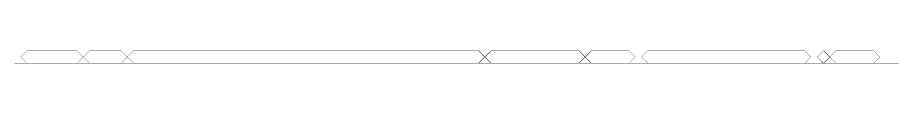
# Model space of a CAD drawing. Header units: metres. Extents: x 0 to 5082, y -5082 to 0.
# Drawn here: x 1895 to 3282, y -5082 to -5062 of the extents above; entities that cross this region are included whole.
import ezdxf

# ---------------------------------------------------------------- set-up
doc = ezdxf.new("R2010")
doc.units = ezdxf.units.M
doc.layers.add('substrate', color=5, linetype='Continuous')

msp = doc.modelspace()

# ---------------------------------------------------------------- linework, layer by layer
at = {"layer": 'substrate', "const_width": 0.5}
for points in [[(1899.6, -5072.1), (1909.5, -5062.2), (1919.4, -5062.2), (1929.4, -5062.2), (1939.3, -5062.2), (1949.3, -5062.2), (1959.2, -5062.2), (1969.2, -5062.2), (1979.1, -5062.2), (1989.1, -5062.2), (1999, -5072.1), (1989.1, -5082.1), (1979.1, -5082.1), (1969.2, -5082.1), (1959.2, -5082.1), (1949.3, -5082.1), (1939.3, -5082.1), (1929.4, -5082.1), (1919.4, -5082.1), (1909.5, -5082.1)], [(1999, -5072.1), (2009, -5062.2), (2018.9, -5062.2), (2028.8, -5062.2), (2038.8, -5062.2), (2048.7, -5062.2), (2058.7, -5062.2), (2068.6, -5072.1), (2058.7, -5082.1), (2048.7, -5082.1), (2038.8, -5082.1), (2028.8, -5082.1), (2018.9, -5082.1), (2009, -5082.1)], [(2068.6, -5072.1), (2078.6, -5062.2), (2088.5, -5062.2), (2098.5, -5062.2), (2108.4, -5062.2), (2118.4, -5062.2), (2128.3, -5062.2), (2138.2, -5062.2), (2148.2, -5062.2), (2158.1, -5062.2), (2168.1, -5062.2), (2178, -5062.2), (2188, -5062.2), (2197.9, -5062.2), (2207.9, -5062.2), (2217.8, -5062.2), (2227.8, -5062.2), (2237.7, -5062.2), (2247.6, -5062.2), (2257.6, -5062.2), (2267.5, -5062.2), (2277.5, -5062.2), (2287.4, -5062.2), (2297.4, -5062.2), (2307.3, -5062.2), (2317.3, -5062.2), (2327.2, -5062.2), (2337.1, -5062.2), (2347.1, -5062.2), (2357, -5062.2), (2367, -5062.2), (2376.9, -5062.2), (2386.9, -5062.2), (2396.8, -5062.2), (2406.8, -5062.2), (2416.7, -5062.2), (2426.7, -5062.2), (2436.6, -5062.2), (2446.5, -5062.2), (2456.5, -5062.2), (2466.4, -5062.2), (2476.4, -5062.2), (2486.3, -5062.2), (2496.3, -5062.2), (2506.2, -5062.2), (2516.2, -5062.2), (2526.1, -5062.2), (2536.1, -5062.2), (2546, -5062.2), (2555.9, -5062.2), (2565.9, -5062.2), (2575.8, -5062.2), (2585.8, -5062.2), (2595.7, -5062.2), (2605.7, -5062.2), (2615.6, -5062.2), (2625.6, -5062.2), (2635.5, -5072.1), (2625.6, -5082.1), (2615.6, -5082.1), (2605.7, -5082.1), (2595.7, -5082.1), (2585.8, -5082.1), (2575.8, -5082.1), (2565.9, -5082.1), (2555.9, -5082.1), (2546, -5082.1), (2536.1, -5082.1), (2526.1, -5082.1), (2516.2, -5082.1), (2506.2, -5082.1), (2496.3, -5082.1), (2486.3, -5082.1), (2476.4, -5082.1), (2466.4, -5082.1), (2456.5, -5082.1), (2446.5, -5082.1), (2436.6, -5082.1), (2426.7, -5082.1), (2416.7, -5082.1), (2406.8, -5082.1), (2396.8, -5082.1), (2386.9, -5082.1), (2376.9, -5082.1), (2367, -5082.1), (2357, -5082.1), (2347.1, -5082.1), (2337.1, -5082.1), (2327.2, -5082.1), (2317.3, -5082.1), (2307.3, -5082.1), (2297.4, -5082.1), (2287.4, -5082.1), (2277.5, -5082.1), (2267.5, -5082.1), (2257.6, -5082.1), (2247.6, -5082.1), (2237.7, -5082.1), (2227.8, -5082.1), (2217.8, -5082.1), (2207.9, -5082.1), (2197.9, -5082.1), (2188, -5082.1), (2178, -5082.1), (2168.1, -5082.1), (2158.1, -5082.1), (2148.2, -5082.1), (2138.2, -5082.1), (2128.3, -5082.1), (2118.4, -5082.1), (2108.4, -5082.1), (2098.5, -5082.1), (2088.5, -5082.1), (2078.6, -5082.1)], [(2635.5, -5072.1), (2645.5, -5062.2), (2655.4, -5062.2), (2665.3, -5062.2), (2675.3, -5062.2), (2685.2, -5062.2), (2695.2, -5062.2), (2705.1, -5062.2), (2715.1, -5062.2), (2725, -5062.2), (2735, -5062.2), (2744.9, -5062.2), (2754.9, -5062.2), (2764.8, -5062.2), (2774.7, -5062.2), (2784.7, -5062.2), (2794.6, -5072.1), (2784.7, -5082.1), (2774.7, -5082.1), (2764.8, -5082.1), (2754.9, -5082.1), (2744.9, -5082.1), (2735, -5082.1), (2725, -5082.1), (2715.1, -5082.1), (2705.1, -5082.1), (2695.2, -5082.1), (2685.2, -5082.1), (2675.3, -5082.1), (2665.3, -5082.1), (2655.4, -5082.1), (2645.5, -5082.1)], [(2794.6, -5072.1), (2804.6, -5062.2), (2814.5, -5062.2), (2824.5, -5062.2), (2834.4, -5062.2), (2844.4, -5062.2), (2854.3, -5062.2), (2864.2, -5062.2), (2874.2, -5072.1), (2864.2, -5082.1), (2854.3, -5082.1), (2844.4, -5082.1), (2834.4, -5082.1), (2824.5, -5082.1), (2814.5, -5082.1), (2804.6, -5082.1)], [(2884.1, -5072.1), (2894.1, -5062.2), (2904, -5062.2), (2914, -5062.2), (2923.9, -5062.2), (2933.9, -5062.2), (2943.8, -5062.2), (2953.8, -5062.2), (2963.7, -5062.2), (2973.6, -5062.2), (2983.6, -5062.2), (2993.5, -5062.2), (3003.5, -5062.2), (3013.4, -5062.2), (3023.4, -5062.2), (3033.3, -5062.2), (3043.3, -5062.2), (3053.2, -5062.2), (3063.2, -5062.2), (3073.1, -5062.2), (3083, -5062.2), (3093, -5062.2), (3102.9, -5062.2), (3112.9, -5062.2), (3122.8, -5062.2), (3132.8, -5062.2), (3142.7, -5062.2), (3152.7, -5072.1), (3142.7, -5082.1), (3132.8, -5082.1), (3122.8, -5082.1), (3112.9, -5082.1), (3102.9, -5082.1), (3093, -5082.1), (3083, -5082.1), (3073.1, -5082.1), (3063.2, -5082.1), (3053.2, -5082.1), (3043.3, -5082.1), (3033.3, -5082.1), (3023.4, -5082.1), (3013.4, -5082.1), (3003.5, -5082.1), (2993.5, -5082.1), (2983.6, -5082.1), (2973.6, -5082.1), (2963.7, -5082.1), (2953.8, -5082.1), (2943.8, -5082.1), (2933.9, -5082.1), (2923.9, -5082.1), (2914, -5082.1), (2904, -5082.1), (2894.1, -5082.1)], [(3162.6, -5072.1), (3172.6, -5062.2), (3182.5, -5072.1), (3172.6, -5082.1)], [(3182.5, -5072.1), (3192.4, -5062.2), (3202.4, -5062.2), (3212.3, -5062.2), (3222.3, -5062.2), (3232.2, -5062.2), (3242.2, -5062.2), (3252.1, -5062.2), (3262.1, -5072.1), (3252.1, -5082.1), (3242.2, -5082.1), (3232.2, -5082.1), (3222.3, -5082.1), (3212.3, -5082.1), (3202.4, -5082.1), (3192.4, -5082.1)]]:
    msp.add_lwpolyline(points, close=True, dxfattribs=at)
msp.add_lwpolyline([(1889.6, -5082.1), (1899.6, -5082.1), (1909.5, -5082.1), (1919.4, -5082.1), (1929.4, -5082.1), (1939.3, -5082.1), (1949.3, -5082.1), (1959.2, -5082.1), (1969.2, -5082.1), (1979.1, -5082.1), (1989.1, -5082.1), (1999, -5082.1), (2009, -5082.1), (2018.9, -5082.1), (2028.8, -5082.1), (2038.8, -5082.1), (2048.7, -5082.1), (2058.7, -5082.1), (2068.6, -5082.1), (2078.6, -5082.1), (2088.5, -5082.1), (2098.5, -5082.1), (2108.4, -5082.1), (2118.4, -5082.1), (2128.3, -5082.1), (2138.2, -5082.1), (2148.2, -5082.1), (2158.1, -5082.1), (2168.1, -5082.1), (2178, -5082.1), (2188, -5082.1), (2197.9, -5082.1), (2207.9, -5082.1), (2217.8, -5082.1), (2227.8, -5082.1), (2237.7, -5082.1), (2247.6, -5082.1), (2257.6, -5082.1), (2267.5, -5082.1), (2277.5, -5082.1), (2287.4, -5082.1), (2297.4, -5082.1), (2307.3, -5082.1), (2317.3, -5082.1), (2327.2, -5082.1), (2337.1, -5082.1), (2347.1, -5082.1), (2357, -5082.1), (2367, -5082.1), (2376.9, -5082.1), (2386.9, -5082.1), (2396.8, -5082.1), (2406.8, -5082.1), (2416.7, -5082.1), (2426.7, -5082.1), (2436.6, -5082.1), (2446.5, -5082.1), (2456.5, -5082.1), (2466.4, -5082.1), (2476.4, -5082.1), (2486.3, -5082.1), (2496.3, -5082.1), (2506.2, -5082.1), (2516.2, -5082.1), (2526.1, -5082.1), (2536.1, -5082.1), (2546, -5082.1), (2555.9, -5082.1), (2565.9, -5082.1), (2575.8, -5082.1), (2585.8, -5082.1), (2595.7, -5082.1), (2605.7, -5082.1), (2615.6, -5082.1), (2625.6, -5082.1), (2635.5, -5082.1), (2645.5, -5082.1), (2655.4, -5082.1), (2665.3, -5082.1), (2675.3, -5082.1), (2685.2, -5082.1), (2695.2, -5082.1), (2705.1, -5082.1), (2715.1, -5082.1), (2725, -5082.1), (2735, -5082.1), (2744.9, -5082.1), (2754.9, -5082.1), (2764.8, -5082.1), (2774.7, -5082.1), (2784.7, -5082.1), (2794.6, -5082.1), (2804.6, -5082.1), (2814.5, -5082.1), (2824.5, -5082.1), (2834.4, -5082.1), (2844.4, -5082.1), (2854.3, -5082.1), (2864.2, -5082.1), (2874.2, -5082.1), (2884.1, -5082.1), (2894.1, -5082.1), (2904, -5082.1), (2914, -5082.1), (2923.9, -5082.1), (2933.9, -5082.1), (2943.8, -5082.1), (2953.8, -5082.1), (2963.7, -5082.1), (2973.6, -5082.1), (2983.6, -5082.1), (2993.5, -5082.1), (3003.5, -5082.1), (3013.4, -5082.1), (3023.4, -5082.1), (3033.3, -5082.1), (3043.3, -5082.1), (3053.2, -5082.1), (3063.2, -5082.1), (3073.1, -5082.1), (3083, -5082.1), (3093, -5082.1), (3102.9, -5082.1), (3112.9, -5082.1), (3122.8, -5082.1), (3132.8, -5082.1), (3142.7, -5082.1), (3152.7, -5082.1), (3162.6, -5082.1), (3172.6, -5082.1), (3182.5, -5082.1), (3192.4, -5082.1), (3202.4, -5082.1), (3212.3, -5082.1), (3222.3, -5082.1), (3232.2, -5082.1), (3242.2, -5082.1), (3252.1, -5082.1), (3262.1, -5082.1), (3272, -5082.1), (3282, -5082.1), (3291.9, -5082.1)], dxfattribs=at)

doc.saveas('drawing.dxf')
